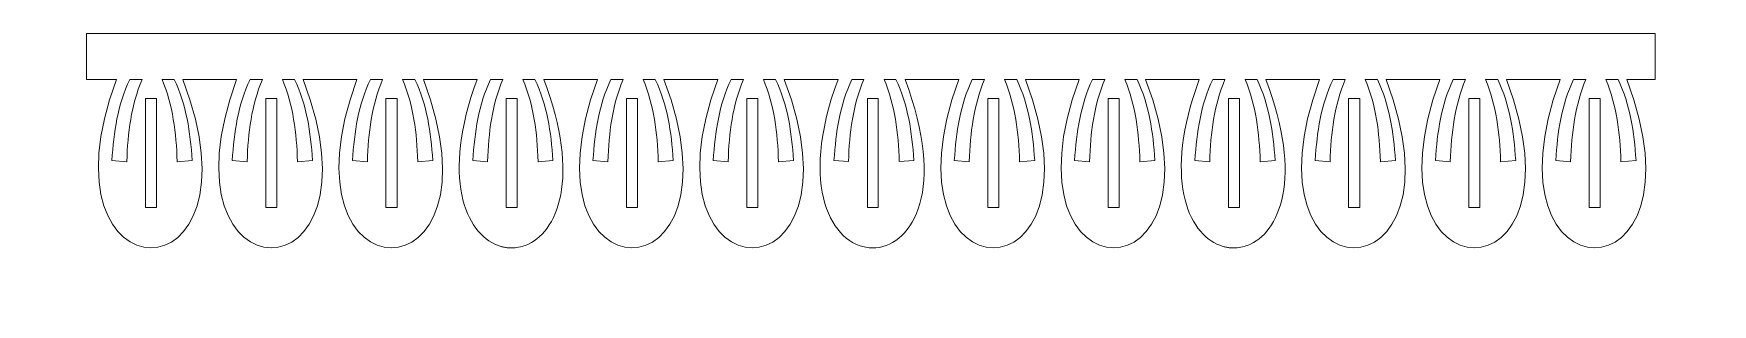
# Model space of a CAD drawing. Header units: centimetres. Extents: x -14.7 to 15.1, y -3 to 1.8.
import ezdxf

# ---------------------------------------------------------------- set-up
doc = ezdxf.new("R2010")
doc.units = ezdxf.units.CM
doc.header["$MEASUREMENT"] = 0
doc.layers.add('Layer 1', color=7, linetype='Continuous')

msp = doc.modelspace()

# ---------------------------------------------------------------- linework, layer by layer
at = {"layer": 'Layer 1', "color": 42, "lineweight": 20}
for points, knots in [([(-13.80235, 1.84305), (-13.80235, 1.84305), (-13.80235, 1.02694), (-13.80235, 1.02694), (-13.80235, 1.02694), (-13.80235, 1.02694), (-13.27476, 1.02694), (-13.27476, 1.02694), (-13.27476, 1.02694), (-14.74603, -2.95791), (-10.56765, -2.97069), (-12.09181, 1.02694), (-12.09181, 1.02694), (-12.09181, 1.02694), (-11.13556, 1.02694), (-11.13556, 1.02694), (-11.13556, 1.02694), (-12.60683, -2.95791), (-8.42845, -2.97069), (-9.95261, 1.02694), (-9.95261, 1.02694), (-9.95261, 1.02694), (-8.99773, 1.02694), (-8.99773, 1.02694), (-8.99773, 1.02694), (-10.46902, -2.95796), (-6.29046, -2.97084), (-7.81478, 1.02694), (-7.81478, 1.02694), (-7.81478, 1.02694), (-7.38886, 1.02694), (-7.38886, 1.02694), (-7.38886, 1.02694), (-7.38886, 1.02694), (-6.86127, 1.02694), (-6.86127, 1.02694), (-6.86127, 1.02694), (-7.50587, -0.71892), (-7.06543, -1.70241), (-6.4958, -1.92014), (-6.4958, -1.92014), (-6.4763, -1.92759), (-6.45649, -1.93509), (-6.43672, -1.94075), (-6.43672, -1.94075), (-6.4359, -1.94096), (-6.43479, -1.94054), (-6.43397, -1.94075), (-6.43397, -1.94075), (-6.41424, -1.94632), (-6.39481, -1.95071), (-6.37489, -1.95449), (-6.37489, -1.95449), (-6.37401, -1.95468), (-6.37302, -1.9543), (-6.37214, -1.95449), (-6.37214, -1.95449), (-6.35222, -1.95819), (-6.33171, -1.96219), (-6.31169, -1.96411), (-6.31169, -1.96411), (-6.28989, -1.96628), (-6.26895, -1.96681), (-6.24712, -1.96686), (-6.24712, -1.96686), (-6.16426, -1.96673), (-6.0811, -1.95218), (-6.00119, -1.92152), (-6.00119, -1.92152), (-5.43439, -1.70652), (-5.00777, -0.72461), (-5.67557, 1.02693), (-5.67557, 1.02693), (-5.67557, 1.02693), (-5.16722, 1.02693), (-5.16722, 1.02693), (-5.16722, 1.02693), (-5.16722, 1.02693), (-4.72207, 1.02693), (-4.72207, 1.02693), (-4.72207, 1.02693), (-6.19334, -2.95792), (-2.01496, -2.9707), (-3.53912, 1.02693), (-3.53912, 1.02693), (-3.53912, 1.02693), (-2.58424, 1.02693), (-2.58424, 1.02693), (-2.58424, 1.02693), (-4.05553, -2.95797), (0.12303, -2.97085), (-1.40129, 1.02693), (-1.40129, 1.02693), (-1.40129, 1.02693), (-0.96438, 1.02693), (-0.96438, 1.02693), (-0.96438, 1.02693), (-0.96438, 1.02693), (-0.44503, 1.02693), (-0.44503, 1.02693), (-0.44503, 1.02693), (-1.16066, -0.91132), (-0.53986, -1.9084), (0.11141, -1.96274), (0.11141, -1.96274), (0.13232, -1.96474), (0.15367, -1.96681), (0.17461, -1.96686), (0.17461, -1.96686), (0.19282, -1.96667), (0.2114, -1.96576), (0.22957, -1.96411), (0.22957, -1.96411), (0.88015, -1.91289), (1.48753, -0.91755), (0.74617, 1.02693), (0.74617, 1.02693), (0.74617, 1.02693), (1.24628, 1.02693), (1.24628, 1.02693), (1.24628, 1.02693), (1.24628, 1.02693), (1.70242, 1.02693), (1.70242, 1.02693), (1.70242, 1.02693), (0.23115, -2.95792), (4.40953, -2.9707), (2.88537, 1.02693), (2.88537, 1.02693), (2.88537, 1.02693), (3.84025, 1.02693), (3.84025, 1.02693), (3.84025, 1.02693), (2.36896, -2.95797), (6.54752, -2.97085), (5.0232, 1.02693), (5.0232, 1.02693), (5.0232, 1.02693), (5.44912, 1.02693), (5.44912, 1.02693), (5.44912, 1.02693), (5.44912, 1.02693), (5.97671, 1.02693), (5.97671, 1.02693), (5.97671, 1.02693), (5.33211, -0.71893), (5.77255, -1.70242), (6.34218, -1.92015), (6.34218, -1.92015), (6.36168, -1.9276), (6.38149, -1.9351), (6.40126, -1.94076), (6.40126, -1.94076), (6.40208, -1.94097), (6.40319, -1.94055), (6.40401, -1.94076), (6.40401, -1.94076), (6.42374, -1.94633), (6.44317, -1.95072), (6.46309, -1.9545), (6.46309, -1.9545), (6.46397, -1.95469), (6.46496, -1.95431), (6.46584, -1.9545), (6.46584, -1.9545), (6.48576, -1.9582), (6.50627, -1.9622), (6.52629, -1.96412), (6.52629, -1.96412), (6.54809, -1.96629), (6.56903, -1.96682), (6.59086, -1.96687), (6.59086, -1.96687), (6.67372, -1.96674), (6.75688, -1.95219), (6.83679, -1.92153), (6.83679, -1.92153), (7.40359, -1.70653), (7.83021, -0.72462), (7.16241, 1.02692), (7.16241, 1.02692), (7.16241, 1.02692), (7.67076, 1.02692), (7.67076, 1.02692), (7.67076, 1.02692), (7.67076, 1.02692), (8.11591, 1.02692), (8.11591, 1.02692), (8.11591, 1.02692), (6.64464, -2.95793), (10.82302, -2.97071), (9.29886, 1.02692), (9.29886, 1.02692), (9.29886, 1.02692), (10.25374, 1.02692), (10.25374, 1.02692), (10.25374, 1.02692), (8.78245, -2.95798), (12.96101, -2.97086), (11.43669, 1.02692), (11.43669, 1.02692), (11.43669, 1.02692), (12.39294, 1.02692), (12.39294, 1.02692), (12.39294, 1.02692), (10.92167, -2.95793), (15.10005, -2.97071), (13.57589, 1.02692), (13.57589, 1.02692), (13.57589, 1.02692), (14.08424, 1.02692), (14.08424, 1.02692), (14.08424, 1.02692), (14.08424, 1.02692), (14.08424, 1.84303), (14.08424, 1.84303), (14.08424, 1.84303), (14.08424, 1.84303), (7.67074, 1.84303), (7.67074, 1.84303), (7.67074, 1.84303), (7.67074, 1.84303), (5.4491, 1.84303), (5.4491, 1.84303), (5.4491, 1.84303), (5.4491, 1.84303), (1.24625, 1.84303), (1.24625, 1.84303), (1.24625, 1.84303), (1.24625, 1.84303), (-0.9644, 1.84303), (-0.9644, 1.84303), (-0.9644, 1.84303), (-0.9644, 1.84303), (-5.16725, 1.84303), (-5.16725, 1.84303), (-5.16725, 1.84303), (-5.16725, 1.84303), (-7.38889, 1.84303), (-7.38889, 1.84303), (-7.38889, 1.84303), (-7.38889, 1.84303), (-13.80239, 1.84303), (-13.80239, 1.84303), (-13.80239, 1.84303), (-13.80239, 1.84303), (-13.80235, 1.84305), (-13.80235, 1.84305)], [0, 0, 0, 0, 0.01587302, 0.01587302, 0.01587302, 0.01587302, 0.03174603, 0.03174603, 0.03174603, 0.03174603, 0.04761905, 0.04761905, 0.04761905, 0.04761905, 0.06349206, 0.06349206, 0.06349206, 0.06349206, 0.07936508, 0.07936508, 0.07936508, 0.07936508, 0.0952381, 0.0952381, 0.0952381, 0.0952381, 0.11111111, 0.11111111, 0.11111111, 0.11111111, 0.12698413, 0.12698413, 0.12698413, 0.12698413, 0.14285714, 0.14285714, 0.14285714, 0.14285714, 0.15873016, 0.15873016, 0.15873016, 0.15873016, 0.17460317, 0.17460317, 0.17460317, 0.17460317, 0.19047619, 0.19047619, 0.19047619, 0.19047619, 0.20634921, 0.20634921, 0.20634921, 0.20634921, 0.22222222, 0.22222222, 0.22222222, 0.22222222, 0.23809524, 0.23809524, 0.23809524, 0.23809524, 0.25396825, 0.25396825, 0.25396825, 0.25396825, 0.26984127, 0.26984127, 0.26984127, 0.26984127, 0.28571429, 0.28571429, 0.28571429, 0.28571429, 0.3015873, 0.3015873, 0.3015873, 0.3015873, 0.31746032, 0.31746032, 0.31746032, 0.31746032, 0.33333333, 0.33333333, 0.33333333, 0.33333333, 0.34920635, 0.34920635, 0.34920635, 0.34920635, 0.36507937, 0.36507937, 0.36507937, 0.36507937, 0.38095238, 0.38095238, 0.38095238, 0.38095238, 0.3968254, 0.3968254, 0.3968254, 0.3968254, 0.41269841, 0.41269841, 0.41269841, 0.41269841, 0.42857143, 0.42857143, 0.42857143, 0.42857143, 0.44444444, 0.44444444, 0.44444444, 0.44444444, 0.46031746, 0.46031746, 0.46031746, 0.46031746, 0.47619048, 0.47619048, 0.47619048, 0.47619048, 0.49206349, 0.49206349, 0.49206349, 0.49206349, 0.50793651, 0.50793651, 0.50793651, 0.50793651, 0.52380952, 0.52380952, 0.52380952, 0.52380952, 0.53968254, 0.53968254, 0.53968254, 0.53968254, 0.55555556, 0.55555556, 0.55555556, 0.55555556, 0.57142857, 0.57142857, 0.57142857, 0.57142857, 0.58730159, 0.58730159, 0.58730159, 0.58730159, 0.6031746, 0.6031746, 0.6031746, 0.6031746, 0.61904762, 0.61904762, 0.61904762, 0.61904762, 0.63492063, 0.63492063, 0.63492063, 0.63492063, 0.65079365, 0.65079365, 0.65079365, 0.65079365, 0.66666667, 0.66666667, 0.66666667, 0.66666667, 0.68253968, 0.68253968, 0.68253968, 0.68253968, 0.6984127, 0.6984127, 0.6984127, 0.6984127, 0.71428571, 0.71428571, 0.71428571, 0.71428571, 0.73015873, 0.73015873, 0.73015873, 0.73015873, 0.74603175, 0.74603175, 0.74603175, 0.74603175, 0.76190476, 0.76190476, 0.76190476, 0.76190476, 0.77777778, 0.77777778, 0.77777778, 0.77777778, 0.79365079, 0.79365079, 0.79365079, 0.79365079, 0.80952381, 0.80952381, 0.80952381, 0.80952381, 0.82539683, 0.82539683, 0.82539683, 0.82539683, 0.84126984, 0.84126984, 0.84126984, 0.84126984, 0.85714286, 0.85714286, 0.85714286, 0.85714286, 0.87301587, 0.87301587, 0.87301587, 0.87301587, 0.88888889, 0.88888889, 0.88888889, 0.88888889, 0.9047619, 0.9047619, 0.9047619, 0.9047619, 0.92063492, 0.92063492, 0.92063492, 0.92063492, 0.93650794, 0.93650794, 0.93650794, 0.93650794, 0.95238095, 0.95238095, 0.95238095, 0.95238095, 0.96825397, 0.96825397, 0.96825397, 0.96825397, 1, 1, 1, 1]), ([(-13.0357, 1.02693), (-13.0357, 1.02693), (-12.81725, 1.02693), (-12.81725, 1.02693), (-12.81725, 1.02693), (-13.01053, 0.57421), (-13.07195, 0.0783), (-13.08791, -0.43356), (-13.08791, -0.43356), (-13.08791, -0.43356), (-13.35445, -0.4102), (-13.35445, -0.4102), (-13.35445, -0.4102), (-13.31952, 0.09043), (-13.25171, 0.58065), (-13.0357, 1.02693)], [0, 0, 0, 0, 0.2, 0.2, 0.2, 0.2, 0.4, 0.4, 0.4, 0.4, 0.6, 0.6, 0.6, 0.6, 1, 1, 1, 1]), ([(-12.46277, 1.02693), (-12.46277, 1.02693), (-12.24569, 1.02693), (-12.24569, 1.02693), (-12.24569, 1.02693), (-12.02955, 0.58065), (-11.9605, 0.09043), (-11.92556, -0.4102), (-11.92556, -0.4102), (-11.92556, -0.4102), (-12.19348, -0.43356), (-12.19348, -0.43356), (-12.19348, -0.43356), (-12.20945, 0.0783), (-12.26954, 0.57421), (-12.46277, 1.02693)], [0, 0, 0, 0, 0.2, 0.2, 0.2, 0.2, 0.4, 0.4, 0.4, 0.4, 0.6, 0.6, 0.6, 0.6, 1, 1, 1, 1]), ([(-10.89649, 1.02693), (-10.89649, 1.02693), (-10.67804, 1.02693), (-10.67804, 1.02693), (-10.67804, 1.02693), (-10.87132, 0.57421), (-10.93274, 0.0783), (-10.9487, -0.43356), (-10.9487, -0.43356), (-10.9487, -0.43356), (-11.21524, -0.4102), (-11.21524, -0.4102), (-11.21524, -0.4102), (-11.1803, 0.09057), (-11.11265, 0.58055), (-10.89649, 1.02693)], [0, 0, 0, 0, 0.2, 0.2, 0.2, 0.2, 0.4, 0.4, 0.4, 0.4, 0.6, 0.6, 0.6, 0.6, 1, 1, 1, 1]), ([(-10.32356, 1.02693), (-10.32356, 1.02693), (-10.10648, 1.02693), (-10.10648, 1.02693), (-10.10648, 1.02693), (-9.89034, 0.58065), (-9.82129, 0.09043), (-9.78635, -0.4102), (-9.78635, -0.4102), (-9.78635, -0.4102), (-10.05427, -0.43356), (-10.05427, -0.43356), (-10.05427, -0.43356), (-10.07024, 0.07823), (-10.13039, 0.57426), (-10.32356, 1.02693)], [0, 0, 0, 0, 0.2, 0.2, 0.2, 0.2, 0.4, 0.4, 0.4, 0.4, 0.6, 0.6, 0.6, 0.6, 1, 1, 1, 1]), ([(-8.75866, 1.02693), (-8.75866, 1.02693), (-8.54021, 1.02693), (-8.54021, 1.02693), (-8.54021, 1.02693), (-8.73343, 0.57426), (-8.79491, 0.07823), (-8.81087, -0.43356), (-8.81087, -0.43356), (-8.81087, -0.43356), (-9.07741, -0.4102), (-9.07741, -0.4102), (-9.07741, -0.4102), (-9.04248, 0.09043), (-8.97467, 0.58065), (-8.75866, 1.02693)], [0, 0, 0, 0, 0.2, 0.2, 0.2, 0.2, 0.4, 0.4, 0.4, 0.4, 0.6, 0.6, 0.6, 0.6, 1, 1, 1, 1]), ([(-8.18573, 1.02693), (-8.18573, 1.02693), (-7.96728, 1.02693), (-7.96728, 1.02693), (-7.96728, 1.02693), (-7.7512, 0.5807), (-7.68346, 0.09037), (-7.64853, -0.4102), (-7.64853, -0.4102), (-7.64853, -0.4102), (-7.91645, -0.43356), (-7.91645, -0.43356), (-7.91645, -0.43356), (-7.93242, 0.0783), (-7.99251, 0.57421), (-8.18574, 1.02693), (-8.18574, 1.02693), (-8.18574, 1.02693), (-8.18573, 1.02693), (-8.18573, 1.02693)], [0, 0, 0, 0, 0.16666667, 0.16666667, 0.16666667, 0.16666667, 0.33333333, 0.33333333, 0.33333333, 0.33333333, 0.5, 0.5, 0.5, 0.5, 0.66666667, 0.66666667, 0.66666667, 0.66666667, 1, 1, 1, 1]), ([(-6.62082, 1.02693), (-6.62082, 1.02693), (-6.40374, 1.02693), (-6.40374, 1.02693), (-6.40374, 1.02693), (-6.59702, 0.57421), (-6.65844, 0.0783), (-6.6744, -0.43356), (-6.6744, -0.43356), (-6.6744, -0.43356), (-6.93819, -0.4102), (-6.93819, -0.4102), (-6.93819, -0.4102), (-6.90326, 0.09037), (-6.83676, 0.5807), (-6.62081, 1.02693), (-6.62081, 1.02693), (-6.62081, 1.02693), (-6.62082, 1.02693), (-6.62082, 1.02693)], [0, 0, 0, 0, 0.16666667, 0.16666667, 0.16666667, 0.16666667, 0.33333333, 0.33333333, 0.33333333, 0.33333333, 0.5, 0.5, 0.5, 0.5, 0.66666667, 0.66666667, 0.66666667, 0.66666667, 1, 1, 1, 1]), ([(-6.04652, 1.02693), (-6.04652, 1.02693), (-5.83219, 1.02693), (-5.83219, 1.02693), (-5.83219, 1.02693), (-5.61605, 0.58065), (-5.547, 0.09043), (-5.51206, -0.4102), (-5.51206, -0.4102), (-5.51206, -0.4102), (-5.77723, -0.43356), (-5.77723, -0.43356), (-5.77723, -0.43356), (-5.79319, 0.07823), (-5.85335, 0.57426), (-6.04652, 1.02693)], [0, 0, 0, 0, 0.2, 0.2, 0.2, 0.2, 0.4, 0.4, 0.4, 0.4, 0.6, 0.6, 0.6, 0.6, 1, 1, 1, 1]), ([(-4.48299, 1.02693), (-4.48299, 1.02693), (-4.26454, 1.02693), (-4.26454, 1.02693), (-4.26454, 1.02693), (-4.45782, 0.57421), (-4.51924, 0.0783), (-4.5352, -0.43356), (-4.5352, -0.43356), (-4.5352, -0.43356), (-4.80174, -0.4102), (-4.80174, -0.4102), (-4.80174, -0.4102), (-4.7668, 0.09057), (-4.69915, 0.58055), (-4.48299, 1.02693)], [0, 0, 0, 0, 0.2, 0.2, 0.2, 0.2, 0.4, 0.4, 0.4, 0.4, 0.6, 0.6, 0.6, 0.6, 1, 1, 1, 1]), ([(-3.91006, 1.02693), (-3.91006, 1.02693), (-3.69298, 1.02693), (-3.69298, 1.02693), (-3.69298, 1.02693), (-3.47684, 0.58065), (-3.40779, 0.09043), (-3.37285, -0.4102), (-3.37285, -0.4102), (-3.37285, -0.4102), (-3.64077, -0.43356), (-3.64077, -0.43356), (-3.64077, -0.43356), (-3.65674, 0.07823), (-3.71689, 0.57426), (-3.91006, 1.02693)], [0, 0, 0, 0, 0.2, 0.2, 0.2, 0.2, 0.4, 0.4, 0.4, 0.4, 0.6, 0.6, 0.6, 0.6, 1, 1, 1, 1]), ([(-2.34515, 1.02693), (-2.34515, 1.02693), (-2.1267, 1.02693), (-2.1267, 1.02693), (-2.1267, 1.02693), (-2.31992, 0.57426), (-2.3814, 0.07823), (-2.39736, -0.43356), (-2.39736, -0.43356), (-2.39736, -0.43356), (-2.6639, -0.4102), (-2.6639, -0.4102), (-2.6639, -0.4102), (-2.62897, 0.09043), (-2.56116, 0.58065), (-2.34515, 1.02693)], [0, 0, 0, 0, 0.2, 0.2, 0.2, 0.2, 0.4, 0.4, 0.4, 0.4, 0.6, 0.6, 0.6, 0.6, 1, 1, 1, 1]), ([(-1.77222, 1.02693), (-1.77222, 1.02693), (-1.55377, 1.02693), (-1.55377, 1.02693), (-1.55377, 1.02693), (-1.33769, 0.5807), (-1.26995, 0.09037), (-1.23502, -0.4102), (-1.23502, -0.4102), (-1.23502, -0.4102), (-1.50294, -0.43356), (-1.50294, -0.43356), (-1.50294, -0.43356), (-1.51891, 0.0783), (-1.579, 0.57421), (-1.77223, 1.02693), (-1.77223, 1.02693), (-1.77223, 1.02693), (-1.77222, 1.02693), (-1.77222, 1.02693)], [0, 0, 0, 0, 0.16666667, 0.16666667, 0.16666667, 0.16666667, 0.33333333, 0.33333333, 0.33333333, 0.33333333, 0.5, 0.5, 0.5, 0.5, 0.66666667, 0.66666667, 0.66666667, 0.66666667, 1, 1, 1, 1]), ([(-0.1977, 1.02693), (-0.1977, 1.02693), (0.01251, 1.02693), (0.01251, 1.02693), (0.01251, 1.02693), (-0.1806, 0.57462), (-0.24212, 0.07919), (-0.25815, -0.43218), (-0.25815, -0.43218), (-0.25815, -0.43218), (-0.51645, -0.4102), (-0.51645, -0.4102), (-0.51645, -0.4102), (-0.48152, 0.09043), (-0.41371, 0.58065), (-0.1977, 1.02693)], [0, 0, 0, 0, 0.2, 0.2, 0.2, 0.2, 0.4, 0.4, 0.4, 0.4, 0.6, 0.6, 0.6, 0.6, 1, 1, 1, 1]), ([(0.37523, 1.02693), (0.37523, 1.02693), (0.58407, 1.02693), (0.58407, 1.02693), (0.58407, 1.02693), (0.80021, 0.58065), (0.86926, 0.09043), (0.9042, -0.4102), (0.9042, -0.4102), (0.9042, -0.4102), (0.64453, -0.43218), (0.64453, -0.43218), (0.64453, -0.43218), (0.6285, 0.07919), (0.56829, 0.57462), (0.37524, 1.02693), (0.37524, 1.02693), (0.37524, 1.02693), (0.37523, 1.02693), (0.37523, 1.02693)], [0, 0, 0, 0, 0.16666667, 0.16666667, 0.16666667, 0.16666667, 0.33333333, 0.33333333, 0.33333333, 0.33333333, 0.5, 0.5, 0.5, 0.5, 0.66666667, 0.66666667, 0.66666667, 0.66666667, 1, 1, 1, 1]), ([(1.94151, 1.02693), (1.94151, 1.02693), (2.15996, 1.02693), (2.15996, 1.02693), (2.15996, 1.02693), (1.96668, 0.57421), (1.90526, 0.0783), (1.8893, -0.43356), (1.8893, -0.43356), (1.8893, -0.43356), (1.62276, -0.4102), (1.62276, -0.4102), (1.62276, -0.4102), (1.6577, 0.09057), (1.72535, 0.58055), (1.94151, 1.02693)], [0, 0, 0, 0, 0.2, 0.2, 0.2, 0.2, 0.4, 0.4, 0.4, 0.4, 0.6, 0.6, 0.6, 0.6, 1, 1, 1, 1]), ([(2.51444, 1.02693), (2.51444, 1.02693), (2.73152, 1.02693), (2.73152, 1.02693), (2.73152, 1.02693), (2.94766, 0.58065), (3.01671, 0.09043), (3.05165, -0.4102), (3.05165, -0.4102), (3.05165, -0.4102), (2.78373, -0.43356), (2.78373, -0.43356), (2.78373, -0.43356), (2.76776, 0.07823), (2.70761, 0.57426), (2.51444, 1.02693)], [0, 0, 0, 0, 0.2, 0.2, 0.2, 0.2, 0.4, 0.4, 0.4, 0.4, 0.6, 0.6, 0.6, 0.6, 1, 1, 1, 1]), ([(4.07934, 1.02693), (4.07934, 1.02693), (4.29779, 1.02693), (4.29779, 1.02693), (4.29779, 1.02693), (4.10457, 0.57426), (4.04309, 0.07823), (4.02713, -0.43356), (4.02713, -0.43356), (4.02713, -0.43356), (3.76059, -0.4102), (3.76059, -0.4102), (3.76059, -0.4102), (3.79552, 0.09043), (3.86333, 0.58065), (4.07934, 1.02693)], [0, 0, 0, 0, 0.2, 0.2, 0.2, 0.2, 0.4, 0.4, 0.4, 0.4, 0.6, 0.6, 0.6, 0.6, 1, 1, 1, 1]), ([(4.65227, 1.02693), (4.65227, 1.02693), (4.87072, 1.02693), (4.87072, 1.02693), (4.87072, 1.02693), (5.0868, 0.5807), (5.15454, 0.09037), (5.18947, -0.4102), (5.18947, -0.4102), (5.18947, -0.4102), (4.92155, -0.43356), (4.92155, -0.43356), (4.92155, -0.43356), (4.90558, 0.0783), (4.84549, 0.57421), (4.65226, 1.02693), (4.65226, 1.02693), (4.65226, 1.02693), (4.65227, 1.02693), (4.65227, 1.02693)], [0, 0, 0, 0, 0.16666667, 0.16666667, 0.16666667, 0.16666667, 0.33333333, 0.33333333, 0.33333333, 0.33333333, 0.5, 0.5, 0.5, 0.5, 0.66666667, 0.66666667, 0.66666667, 0.66666667, 1, 1, 1, 1]), ([(6.21718, 1.02693), (6.21718, 1.02693), (6.43426, 1.02693), (6.43426, 1.02693), (6.43426, 1.02693), (6.24098, 0.57421), (6.17956, 0.0783), (6.1636, -0.43356), (6.1636, -0.43356), (6.1636, -0.43356), (5.89981, -0.4102), (5.89981, -0.4102), (5.89981, -0.4102), (5.93474, 0.09037), (6.00124, 0.5807), (6.21719, 1.02693), (6.21719, 1.02693), (6.21719, 1.02693), (6.21718, 1.02693), (6.21718, 1.02693)], [0, 0, 0, 0, 0.16666667, 0.16666667, 0.16666667, 0.16666667, 0.33333333, 0.33333333, 0.33333333, 0.33333333, 0.5, 0.5, 0.5, 0.5, 0.66666667, 0.66666667, 0.66666667, 0.66666667, 1, 1, 1, 1]), ([(6.79148, 1.02693), (6.79148, 1.02693), (7.00581, 1.02693), (7.00581, 1.02693), (7.00581, 1.02693), (7.22195, 0.58065), (7.291, 0.09043), (7.32594, -0.4102), (7.32594, -0.4102), (7.32594, -0.4102), (7.06077, -0.43356), (7.06077, -0.43356), (7.06077, -0.43356), (7.0448, 0.07823), (6.98465, 0.57426), (6.79148, 1.02693)], [0, 0, 0, 0, 0.2, 0.2, 0.2, 0.2, 0.4, 0.4, 0.4, 0.4, 0.6, 0.6, 0.6, 0.6, 1, 1, 1, 1]), ([(8.35501, 1.02693), (8.35501, 1.02693), (8.57346, 1.02693), (8.57346, 1.02693), (8.57346, 1.02693), (8.38018, 0.57421), (8.31876, 0.0783), (8.3028, -0.43356), (8.3028, -0.43356), (8.3028, -0.43356), (8.03626, -0.4102), (8.03626, -0.4102), (8.03626, -0.4102), (8.0712, 0.09057), (8.13885, 0.58055), (8.35501, 1.02693)], [0, 0, 0, 0, 0.2, 0.2, 0.2, 0.2, 0.4, 0.4, 0.4, 0.4, 0.6, 0.6, 0.6, 0.6, 1, 1, 1, 1]), ([(8.92794, 1.02693), (8.92794, 1.02693), (9.14502, 1.02693), (9.14502, 1.02693), (9.14502, 1.02693), (9.36116, 0.58065), (9.43021, 0.09043), (9.46515, -0.4102), (9.46515, -0.4102), (9.46515, -0.4102), (9.19723, -0.43356), (9.19723, -0.43356), (9.19723, -0.43356), (9.18126, 0.07823), (9.12111, 0.57426), (8.92794, 1.02693)], [0, 0, 0, 0, 0.2, 0.2, 0.2, 0.2, 0.4, 0.4, 0.4, 0.4, 0.6, 0.6, 0.6, 0.6, 1, 1, 1, 1]), ([(10.49284, 1.02693), (10.49284, 1.02693), (10.71129, 1.02693), (10.71129, 1.02693), (10.71129, 1.02693), (10.51807, 0.57426), (10.45659, 0.07823), (10.44063, -0.43356), (10.44063, -0.43356), (10.44063, -0.43356), (10.17409, -0.4102), (10.17409, -0.4102), (10.17409, -0.4102), (10.20902, 0.09043), (10.27683, 0.58065), (10.49284, 1.02693)], [0, 0, 0, 0, 0.2, 0.2, 0.2, 0.2, 0.4, 0.4, 0.4, 0.4, 0.6, 0.6, 0.6, 0.6, 1, 1, 1, 1]), ([(11.06577, 1.02693), (11.06577, 1.02693), (11.28422, 1.02693), (11.28422, 1.02693), (11.28422, 1.02693), (11.5003, 0.5807), (11.56804, 0.09037), (11.60297, -0.4102), (11.60297, -0.4102), (11.60297, -0.4102), (11.33505, -0.43356), (11.33505, -0.43356), (11.33505, -0.43356), (11.31908, 0.0783), (11.25899, 0.57421), (11.06576, 1.02693), (11.06576, 1.02693), (11.06576, 1.02693), (11.06577, 1.02693), (11.06577, 1.02693)], [0, 0, 0, 0, 0.16666667, 0.16666667, 0.16666667, 0.16666667, 0.33333333, 0.33333333, 0.33333333, 0.33333333, 0.5, 0.5, 0.5, 0.5, 0.66666667, 0.66666667, 0.66666667, 0.66666667, 1, 1, 1, 1]), ([(12.63068, 1.02693), (12.63068, 1.02693), (12.85051, 1.02693), (12.85051, 1.02693), (12.85051, 1.02693), (12.65723, 0.57421), (12.59581, 0.0783), (12.57985, -0.43356), (12.57985, -0.43356), (12.57985, -0.43356), (12.31331, -0.4102), (12.31331, -0.4102), (12.31331, -0.4102), (12.34824, 0.09037), (12.41474, 0.5807), (12.63069, 1.02693), (12.63069, 1.02693), (12.63069, 1.02693), (12.63068, 1.02693), (12.63068, 1.02693)], [0, 0, 0, 0, 0.16666667, 0.16666667, 0.16666667, 0.16666667, 0.33333333, 0.33333333, 0.33333333, 0.33333333, 0.5, 0.5, 0.5, 0.5, 0.66666667, 0.66666667, 0.66666667, 0.66666667, 1, 1, 1, 1]), ([(13.20498, 1.02693), (13.20498, 1.02693), (13.42206, 1.02693), (13.42206, 1.02693), (13.42206, 1.02693), (13.6382, 0.58065), (13.70725, 0.09043), (13.74219, -0.4102), (13.74219, -0.4102), (13.74219, -0.4102), (13.47427, -0.43356), (13.47427, -0.43356), (13.47427, -0.43356), (13.4583, 0.07823), (13.39815, 0.57426), (13.20498, 1.02693)], [0, 0, 0, 0, 0.2, 0.2, 0.2, 0.2, 0.4, 0.4, 0.4, 0.4, 0.6, 0.6, 0.6, 0.6, 1, 1, 1, 1]), ([(-12.75816, 0.68894), (-12.75816, 0.68894), (-12.56169, 0.68894), (-12.56169, 0.68894), (-12.56169, 0.68894), (-12.56169, 0.68894), (-12.56169, -1.25105), (-12.56169, -1.25105), (-12.56169, -1.25105), (-12.56169, -1.25105), (-12.75816, -1.25105), (-12.75816, -1.25105), (-12.75816, -1.25105), (-12.75816, -1.25105), (-12.75816, 0.68894), (-12.75816, 0.68894)], [0, 0, 0, 0, 0.2, 0.2, 0.2, 0.2, 0.4, 0.4, 0.4, 0.4, 0.6, 0.6, 0.6, 0.6, 1, 1, 1, 1]), ([(-10.61896, 0.68894), (-10.61896, 0.68894), (-10.42249, 0.68894), (-10.42249, 0.68894), (-10.42249, 0.68894), (-10.42249, 0.68894), (-10.42249, -1.25105), (-10.42249, -1.25105), (-10.42249, -1.25105), (-10.42249, -1.25105), (-10.61896, -1.25105), (-10.61896, -1.25105), (-10.61896, -1.25105), (-10.61896, -1.25105), (-10.61896, 0.68894), (-10.61896, 0.68894)], [0, 0, 0, 0, 0.2, 0.2, 0.2, 0.2, 0.4, 0.4, 0.4, 0.4, 0.6, 0.6, 0.6, 0.6, 1, 1, 1, 1]), ([(-8.48112, 0.68894), (-8.48112, 0.68894), (-8.28465, 0.68894), (-8.28465, 0.68894), (-8.28465, 0.68894), (-8.28465, 0.68894), (-8.28465, -1.25105), (-8.28465, -1.25105), (-8.28465, -1.25105), (-8.28465, -1.25105), (-8.48112, -1.25105), (-8.48112, -1.25105), (-8.48112, -1.25105), (-8.48112, -1.25105), (-8.48112, 0.68894), (-8.48112, 0.68894)], [0, 0, 0, 0, 0.2, 0.2, 0.2, 0.2, 0.4, 0.4, 0.4, 0.4, 0.6, 0.6, 0.6, 0.6, 1, 1, 1, 1]), ([(-6.34191, 0.68894), (-6.34191, 0.68894), (-6.14819, 0.68894), (-6.14819, 0.68894), (-6.14819, 0.68894), (-6.14819, 0.68894), (-6.14819, -1.25105), (-6.14819, -1.25105), (-6.14819, -1.25105), (-6.14819, -1.25105), (-6.34191, -1.25105), (-6.34191, -1.25105), (-6.34191, -1.25105), (-6.34191, -1.25105), (-6.34191, 0.68894), (-6.34191, 0.68894)], [0, 0, 0, 0, 0.2, 0.2, 0.2, 0.2, 0.4, 0.4, 0.4, 0.4, 0.6, 0.6, 0.6, 0.6, 1, 1, 1, 1]), ([(-4.20545, 0.68894), (-4.20545, 0.68894), (-4.00898, 0.68894), (-4.00898, 0.68894), (-4.00898, 0.68894), (-4.00898, 0.68894), (-4.00898, -1.25105), (-4.00898, -1.25105), (-4.00898, -1.25105), (-4.00898, -1.25105), (-4.20545, -1.25105), (-4.20545, -1.25105), (-4.20545, -1.25105), (-4.20545, -1.25105), (-4.20545, 0.68894), (-4.20545, 0.68894)], [0, 0, 0, 0, 0.2, 0.2, 0.2, 0.2, 0.4, 0.4, 0.4, 0.4, 0.6, 0.6, 0.6, 0.6, 1, 1, 1, 1]), ([(-2.06762, 0.68894), (-2.06762, 0.68894), (-1.87115, 0.68894), (-1.87115, 0.68894), (-1.87115, 0.68894), (-1.87115, 0.68894), (-1.87115, -1.25105), (-1.87115, -1.25105), (-1.87115, -1.25105), (-1.87115, -1.25105), (-2.06762, -1.25105), (-2.06762, -1.25105), (-2.06762, -1.25105), (-2.06762, -1.25105), (-2.06762, 0.68894), (-2.06762, 0.68894)], [0, 0, 0, 0, 0.2, 0.2, 0.2, 0.2, 0.4, 0.4, 0.4, 0.4, 0.6, 0.6, 0.6, 0.6, 1, 1, 1, 1]), ([(0.07983, 0.68894), (0.07983, 0.68894), (0.26806, 0.68894), (0.26806, 0.68894), (0.26806, 0.68894), (0.26806, 0.68894), (0.26806, -1.25105), (0.26806, -1.25105), (0.26806, -1.25105), (0.26806, -1.25105), (0.07983, -1.25105), (0.07983, -1.25105), (0.07983, -1.25105), (0.07983, -1.25105), (0.07983, 0.68894), (0.07983, 0.68894)], [0, 0, 0, 0, 0.2, 0.2, 0.2, 0.2, 0.4, 0.4, 0.4, 0.4, 0.6, 0.6, 0.6, 0.6, 1, 1, 1, 1]), ([(2.21904, 0.68894), (2.21904, 0.68894), (2.41551, 0.68894), (2.41551, 0.68894), (2.41551, 0.68894), (2.41551, 0.68894), (2.41551, -1.25105), (2.41551, -1.25105), (2.41551, -1.25105), (2.41551, -1.25105), (2.21904, -1.25105), (2.21904, -1.25105), (2.21904, -1.25105), (2.21904, -1.25105), (2.21904, 0.68894), (2.21904, 0.68894)], [0, 0, 0, 0, 0.2, 0.2, 0.2, 0.2, 0.4, 0.4, 0.4, 0.4, 0.6, 0.6, 0.6, 0.6, 1, 1, 1, 1]), ([(4.35688, 0.68894), (4.35688, 0.68894), (4.55335, 0.68894), (4.55335, 0.68894), (4.55335, 0.68894), (4.55335, 0.68894), (4.55335, -1.25105), (4.55335, -1.25105), (4.55335, -1.25105), (4.55335, -1.25105), (4.35688, -1.25105), (4.35688, -1.25105), (4.35688, -1.25105), (4.35688, -1.25105), (4.35688, 0.68894), (4.35688, 0.68894)], [0, 0, 0, 0, 0.2, 0.2, 0.2, 0.2, 0.4, 0.4, 0.4, 0.4, 0.6, 0.6, 0.6, 0.6, 1, 1, 1, 1]), ([(6.49608, 0.68894), (6.49608, 0.68894), (6.6898, 0.68894), (6.6898, 0.68894), (6.6898, 0.68894), (6.6898, 0.68894), (6.6898, -1.25105), (6.6898, -1.25105), (6.6898, -1.25105), (6.6898, -1.25105), (6.49608, -1.25105), (6.49608, -1.25105), (6.49608, -1.25105), (6.49608, -1.25105), (6.49608, 0.68894), (6.49608, 0.68894)], [0, 0, 0, 0, 0.2, 0.2, 0.2, 0.2, 0.4, 0.4, 0.4, 0.4, 0.6, 0.6, 0.6, 0.6, 1, 1, 1, 1]), ([(8.63254, 0.68894), (8.63254, 0.68894), (8.82901, 0.68894), (8.82901, 0.68894), (8.82901, 0.68894), (8.82901, 0.68894), (8.82901, -1.25105), (8.82901, -1.25105), (8.82901, -1.25105), (8.82901, -1.25105), (8.63254, -1.25105), (8.63254, -1.25105), (8.63254, -1.25105), (8.63254, -1.25105), (8.63254, 0.68894), (8.63254, 0.68894)], [0, 0, 0, 0, 0.2, 0.2, 0.2, 0.2, 0.4, 0.4, 0.4, 0.4, 0.6, 0.6, 0.6, 0.6, 1, 1, 1, 1]), ([(10.77038, 0.68894), (10.77038, 0.68894), (10.96685, 0.68894), (10.96685, 0.68894), (10.96685, 0.68894), (10.96685, 0.68894), (10.96685, -1.25105), (10.96685, -1.25105), (10.96685, -1.25105), (10.96685, -1.25105), (10.77038, -1.25105), (10.77038, -1.25105), (10.77038, -1.25105), (10.77038, -1.25105), (10.77038, 0.68894), (10.77038, 0.68894)], [0, 0, 0, 0, 0.2, 0.2, 0.2, 0.2, 0.4, 0.4, 0.4, 0.4, 0.6, 0.6, 0.6, 0.6, 1, 1, 1, 1]), ([(12.90959, 0.68894), (12.90959, 0.68894), (13.10606, 0.68894), (13.10606, 0.68894), (13.10606, 0.68894), (13.10606, 0.68894), (13.10606, -1.25105), (13.10606, -1.25105), (13.10606, -1.25105), (13.10606, -1.25105), (12.90959, -1.25105), (12.90959, -1.25105), (12.90959, -1.25105), (12.90959, -1.25105), (12.90959, 0.68894), (12.90959, 0.68894)], [0, 0, 0, 0, 0.2, 0.2, 0.2, 0.2, 0.4, 0.4, 0.4, 0.4, 0.6, 0.6, 0.6, 0.6, 1, 1, 1, 1])]:
    msp.add_open_spline(points, degree=3, knots=knots, dxfattribs=at)

doc.saveas('drawing.dxf')
